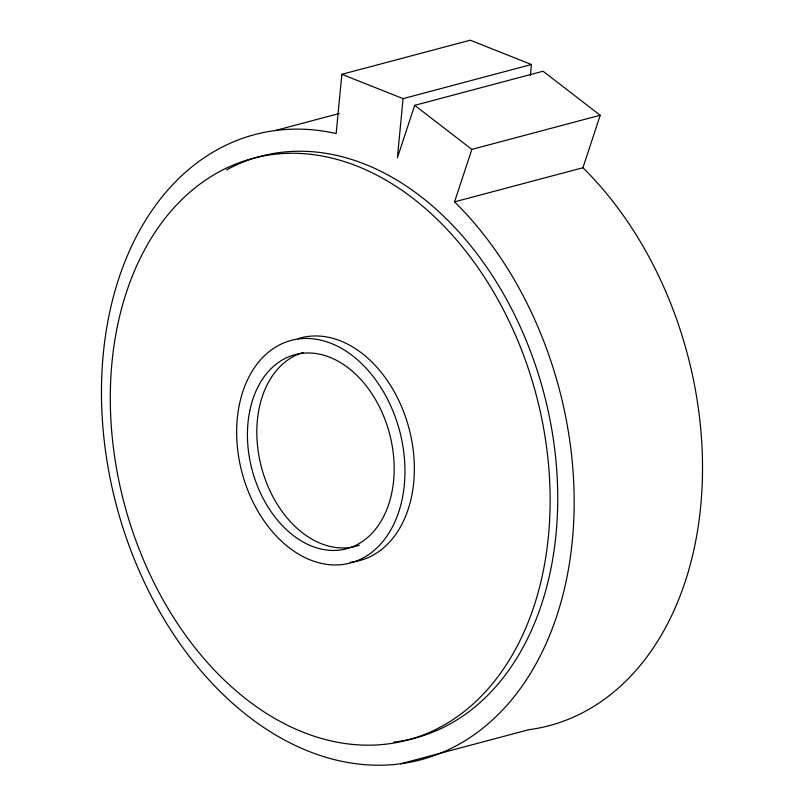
<?xml version="1.0" encoding="UTF-8"?>
<svg xmlns="http://www.w3.org/2000/svg" width="804" height="804" viewBox="0 0 804 804"><rect width="100%" height="100%" fill="white"/><g stroke="black" fill="none" stroke-linecap="round" stroke-linejoin="round"><path stroke-width="1.21" d="M530.379 75.616L531.444 64.511L470.219 40.2L341.851 74.32L336.162 133.514A323.429 228.929 75.1 0 0 116.299 504.992A323.429 228.929 75.1 0 0 490.983 721.319A323.429 228.929 75.1 0 0 454.551 201.854L471.858 149.383L600.226 115.253L582.92 167.734A323.429 228.929 75.1 0 1 700.706 506.208A323.429 228.929 75.1 0 1 528.942 729.68L400.573 763.8M531.444 64.511L403.075 98.641L397.387 157.825L414.693 105.344L543.062 71.224L600.226 115.253M275.058 130.57L339.238 113.505M454.551 201.854L582.92 167.734M341.851 74.32L403.075 98.641M414.693 105.344L471.858 149.383M349.68 547.504A100.42 71.074 75.1 0 1 260.566 463.757A100.42 71.074 75.1 0 1 303.43 352.433M359.338 545.243A100.42 71.074 75.1 0 1 350.896 547.333M226.527 169.915A300.957 213.02 75.1 0 1 540.871 382.372A300.957 213.02 75.1 0 1 393.819 742.102M298.053 338.655A115.173 81.516 75.1 0 1 410.181 433.105A115.173 81.516 75.1 0 1 350.192 562.217M249.793 410.713A100.42 71.074 75.1 0 0 340.283 550.006A100.42 71.074 75.1 0 0 372.312 394.402A100.42 71.074 75.1 0 0 249.793 410.713M117.384 326.344A300.957 213.02 75.1 0 0 388.593 743.831A300.957 213.02 75.1 0 0 484.601 277.46A300.957 213.02 75.1 0 0 117.384 326.344M239.361 404.693A115.173 81.516 75.1 0 0 343.147 564.448A115.173 81.516 75.1 0 0 379.89 385.98A115.173 81.516 75.1 0 0 239.361 404.693"/></g></svg>
